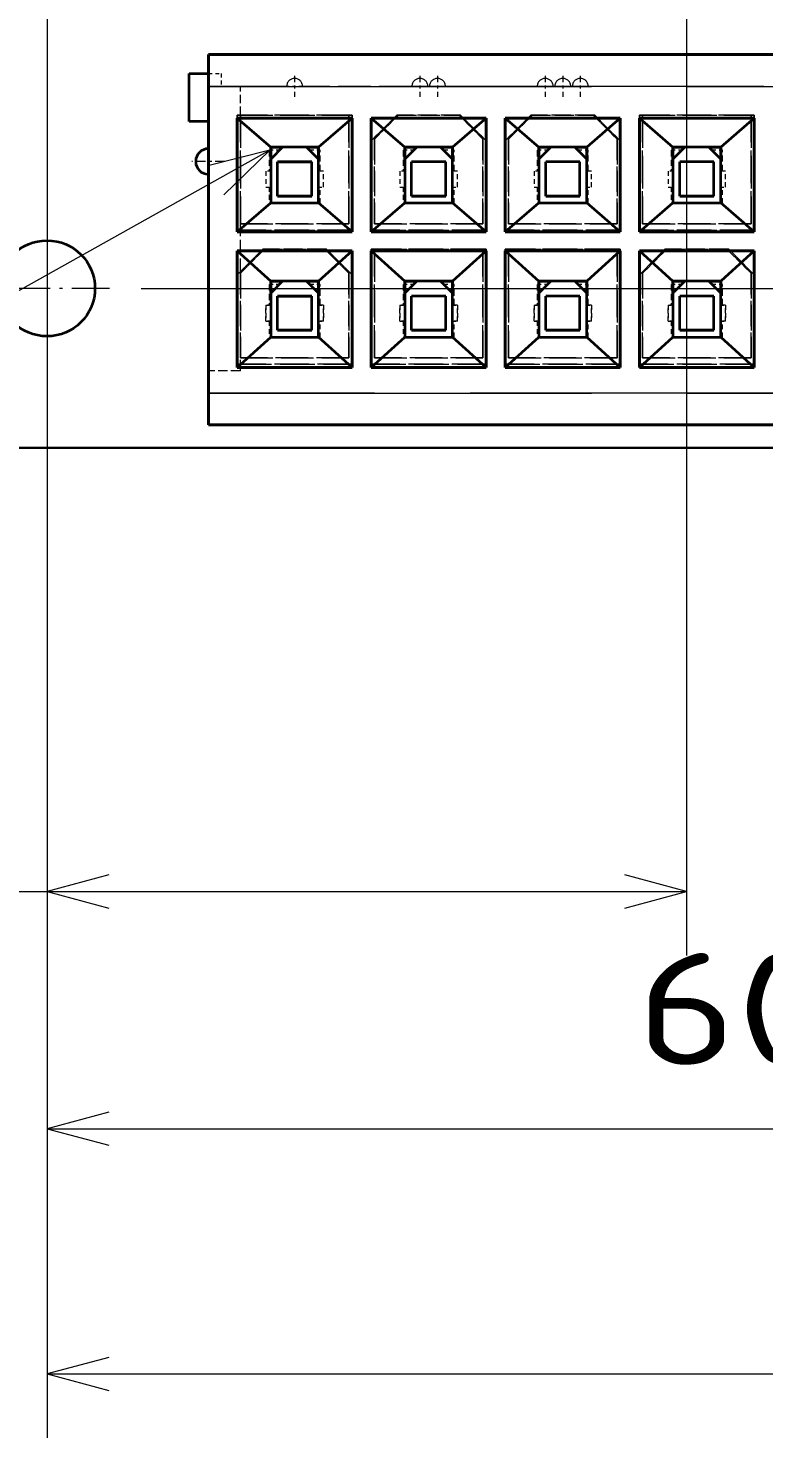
# Model space of a CAD drawing. Extents: x 23 to 417, y 3 to 294.
# Drawn here: x 117.06 to 140.11, y 57.02 to 101.15 of the extents above; entities that cross this region are included whole.
import ezdxf
from ezdxf.enums import TextEntityAlignment as Align

# ---------------------------------------------------------------- set-up
doc = ezdxf.new("R2010")
doc.units = 0
doc.linetypes.add('DASHDOT', pattern=[18.5, 12, -3, 0.5, -3])
doc.linetypes.add('DASHED', pattern=[15, 12, -3])
doc.layers.get('0').update_dxf_attribs({"lineweight": 13})
doc.styles.get("Standard").update_dxf_attribs({"font": 'isocp.shx'})
doc.dimstyles.get("Standard").update_dxf_attribs({"dimtxt": 2.5, "dimasz": 2.5, "dimexe": 1.25, "dimexo": 0.625, "dimtad": 1, "dimtxsty": 'Standard', "dimcen": 2.5, "dimadec": 0, "dimazin": 0, "dimtfac": 1, "dimtmove": 0, "dimatfit": 0, "dimfxl": 0, "dimarcsym": 0})

# ---------------------------------------------------------------- blocks, each defined once
blk = doc.blocks.new('*D74')
at = {"color": 7, "lineweight": 13, "transparency": 16777216}
for p, q in [((137.685, 169.554), (137.685, 72.123)), ((117.653, 140.056), (117.653, 72.123)), ((89.539, 74.123), (137.685, 74.123))]:
    blk.add_line(p, q, dxfattribs=at)
for points in [[(119.585, 74.641), (117.653, 74.123), (119.585, 73.606)], [(135.754, 73.606), (137.685, 74.123), (135.754, 74.641)]]:
    blk.add_lwpolyline(points, dxfattribs=at)
for s, height, width, p, p2 in [('[', 3.5, 1.552525, (98.678, 76.123), (100.036, 76.123)), (']', 3.5, 1.552525, (113.653, 76.123), (115.011, 76.123)), ('20', 3.5, 1.402228, (89.539, 76.123), (95.678, 76.123)), ('0.79', 3.5, 1.429606, (101.036, 76.123), (112.653, 76.123)), ('/', 1, 1.818182, (96.678, 77.373), (97.678, 77.373))]:
    blk.add_text(s, height=height, dxfattribs=dict(at, width=width)).set_placement(p, p2, align=Align.FIT)
blk = doc.blocks.new('*D75')
at = {"color": 7, "lineweight": 13, "transparency": 16777216}
for p, q in [((177.685, 169.554), (177.685, 64.699)), ((117.653, 140.056), (117.653, 64.699)), ((117.653, 66.699), (177.685, 66.699))]:
    blk.add_line(p, q, dxfattribs=at)
for points in [[(119.585, 67.217), (117.653, 66.699), (119.585, 66.182)], [(175.754, 66.182), (177.685, 66.699), (175.754, 67.217)]]:
    blk.add_lwpolyline(points, dxfattribs=at)
for s, height, width, p, p2 in [('[', 3.5, 1.552525, (145.251, 68.699), (146.609, 68.699)), (']', 3.5, 1.552524, (160.226, 68.699), (161.584, 68.699)), ('60', 3.5, 1.402228, (136.112, 68.699), (142.251, 68.699)), ('2.36', 3.5, 1.443275, (147.609, 68.699), (159.226, 68.699)), ('/', 1, 1.818182, (143.251, 69.949), (144.251, 69.949))]:
    blk.add_text(s, height=height, dxfattribs=dict(at, width=width)).set_placement(p, p2, align=Align.FIT)
blk = doc.blocks.new('*D76')
at = {"color": 7, "lineweight": 13, "transparency": 16777216}
for p, q in [((117.653, 140.056), (117.653, 57.022)), ((185.653, 140.079), (185.653, 57.022)), ((117.653, 59.022), (185.653, 59.022))]:
    blk.add_line(p, q, dxfattribs=at)
for points in [[(119.585, 59.539), (117.653, 59.022), (119.585, 58.504)], [(183.721, 58.504), (185.653, 59.022), (183.721, 59.539)]]:
    blk.add_lwpolyline(points, dxfattribs=at)
for s, height, width, p, p2 in [('[', 3.5, 1.552525, (149.235, 61.022), (150.593, 61.022)), (']', 3.5, 1.552524, (164.209, 61.022), (165.568, 61.022)), ('68', 3.5, 1.403111, (140.096, 61.022), (146.235, 61.022)), ('2.68', 3.5, 1.475095, (151.593, 61.022), (163.209, 61.022)), ('/', 1, 1.818182, (147.235, 62.272), (148.235, 62.272))]:
    blk.add_text(s, height=height, dxfattribs=dict(at, width=width)).set_placement(p, p2, align=Align.FIT)
blk = doc.blocks.new('*D80')
at = {"color": 7, "lineweight": 13, "transparency": 16777216}
for p, q in [((140.635, 172.504), (271.076, 172.504)), ((269.076, 93.004), (269.076, 172.504)), ((120.603, 93.004), (271.076, 93.004))]:
    blk.add_line(p, q, dxfattribs=at)
for points in [[(269.593, 170.572), (269.076, 172.504), (268.558, 170.572)], [(268.558, 94.936), (269.076, 93.004), (269.593, 94.936)]]:
    blk.add_lwpolyline(points, dxfattribs=at)
for s, height, width, p, p2 in [(']', 3.5, 1.552525, (267.076, 148.049), (267.076, 149.408)), ('3.13', 3.5, 1.586941, (267.076, 135.433), (267.076, 147.049)), ('[', 3.5, 1.552525, (267.076, 133.075), (267.076, 134.433)), ('/', 1, 1.818182, (265.826, 131.075), (265.826, 132.075)), ('79.5', 3.5, 1.446225, (267.076, 118.458), (267.076, 130.075))]:
    blk.add_text(s, height=height, rotation=90, dxfattribs=dict(at, width=width)).set_placement(p, p2, align=Align.FIT)
blk = doc.blocks.new('BLOCK77')
at = {"color": 7, "linetype": 'DASHDOT', "lineweight": 13, "ltscale": 0.0975}
for p, q in [((-49, -101.75), (-49, -105.65)), ((-47.05, -103.7), (-50.95, -103.7))]:
    blk.add_line(p, q, dxfattribs=at)
blk = doc.blocks.new('BLOCK81')
at = {"color": 7, "linetype": 'DASHDOT', "lineweight": 13, "ltscale": 0.026}
for p, q in [((-43.945, -99.207), (-43.945, -100.247)), ((-43.425, -99.727), (-44.465, -99.727))]:
    blk.add_line(p, q, dxfattribs=at)
blk = doc.blocks.new('BLOCK95')
at = {"color": 7, "linetype": 'DASHDOT', "lineweight": 13, "ltscale": 0.01625}
for p, q in [((-32.845, -97.052), (-32.845, -97.702)), ((-32.52, -97.377), (-33.17, -97.377))]:
    blk.add_line(p, q, dxfattribs=at)
blk = doc.blocks.new('BLOCK96')
at = {"color": 7, "linetype": 'DASHDOT', "lineweight": 13, "ltscale": 0.01625}
for p, q in [((-32.295, -97.052), (-32.295, -97.702)), ((-31.97, -97.377), (-32.62, -97.377))]:
    blk.add_line(p, q, dxfattribs=at)
blk = doc.blocks.new('BLOCK97')
at = {"color": 7, "linetype": 'DASHDOT', "lineweight": 13, "ltscale": 0.01625}
for p, q in [((-41.245, -97.052), (-41.245, -97.702)), ((-40.92, -97.377), (-41.57, -97.377))]:
    blk.add_line(p, q, dxfattribs=at)
blk = doc.blocks.new('BLOCK98')
at = {"color": 7, "linetype": 'DASHDOT', "lineweight": 13, "ltscale": 0.01625}
for p, q in [((-37.32, -97.052), (-37.32, -97.702)), ((-36.995, -97.377), (-37.645, -97.377))]:
    blk.add_line(p, q, dxfattribs=at)
blk = doc.blocks.new('BLOCK99')
at = {"color": 7, "linetype": 'DASHDOT', "lineweight": 13, "ltscale": 0.01625}
for p, q in [((-36.77, -97.052), (-36.77, -97.702)), ((-36.445, -97.377), (-37.095, -97.377))]:
    blk.add_line(p, q, dxfattribs=at)
blk = doc.blocks.new('BLOCK100')
at = {"color": 7, "linetype": 'DASHDOT', "lineweight": 13, "ltscale": 0.01625}
for p, q in [((-33.395, -97.052), (-33.395, -97.702)), ((-33.07, -97.377), (-33.72, -97.377))]:
    blk.add_line(p, q, dxfattribs=at)
blk = doc.blocks.new('BLOCK104')
at = {"color": 7, "lineweight": 13}
blk.add_line((-42.026, -99.377), (-63.977, -111.647), dxfattribs=at)
blk.add_lwpolyline([(-43.46, -100.771), (-42.026, -99.377), (-43.965, -99.868)], dxfattribs=at)
blk.add_circle((-66.784, -113.216), 3.216, dxfattribs=at)
blk.add_text('4', height=3.5, dxfattribs=at).set_placement((-68.144, -114.966), (-65.424, -114.966), align=Align.FIT)
blk = doc.blocks.new('BLOCK109')
at = {"color": 7, "lineweight": 35, "ltscale": 0.29}
for p, q in [((-43.945, -96.377), (-43.945, -107.977)), ((-43.945, -107.977), (-43.945, -96.377))]:
    blk.add_line(p, q, dxfattribs=at)
at = {"color": 7, "lineweight": 35}
for p, q in [((-43.945, -96.377), (3.455, -96.377)), ((3.455, -96.377), (-43.945, -96.377)), ((-23.745, -107.977), (-43.945, -107.977)), ((-43.945, -107.977), (-23.745, -107.977)), ((-22.945, -108.689), (-53.967, -108.7))]:
    blk.add_line(p, q, dxfattribs=at)
at = {"color": 7, "lineweight": 35, "ltscale": 0.015}
for p, q in [((-44.545, -96.977), (-43.945, -96.977)), ((-44.545, -96.977), (-43.945, -96.977)), ((-43.945, -98.477), (-44.545, -98.477)), ((-43.945, -98.477), (-44.545, -98.477))]:
    blk.add_line(p, q, dxfattribs=at)
at = {"color": 7, "lineweight": 35, "ltscale": 0.0375}
for p, q in [((-44.545, -98.477), (-44.545, -96.977)), ((-44.545, -98.477), (-44.545, -96.977)), ((-41.995, -101.027), (-40.495, -101.027)), ((-41.995, -101.027), (-40.495, -101.027)), ((-37.795, -101.027), (-36.295, -101.027)), ((-37.795, -101.027), (-36.295, -101.027)), ((-33.595, -101.027), (-32.095, -101.027)), ((-33.595, -101.027), (-32.095, -101.027)), ((-29.395, -101.027), (-27.895, -101.027)), ((-29.395, -101.027), (-27.895, -101.027)), ((-41.995, -105.227), (-40.495, -105.227)), ((-41.995, -105.227), (-40.495, -105.227)), ((-37.795, -105.227), (-36.295, -105.227)), ((-37.795, -105.227), (-36.295, -105.227)), ((-33.595, -105.227), (-32.095, -105.227)), ((-33.595, -105.227), (-32.095, -105.227)), ((-29.395, -105.227), (-27.895, -105.227)), ((-29.395, -105.227), (-27.895, -105.227))]:
    blk.add_line(p, q, dxfattribs=at)
at = {"color": 7, "linetype": 'DASHED', "lineweight": 13, "ltscale": 0.01}
for p, q in [((-43.945, -96.977), (-43.545, -96.977)), ((-43.945, -96.977), (-43.545, -96.977)), ((-43.545, -96.977), (-43.545, -97.377)), ((-43.545, -96.977), (-43.545, -97.377)), ((-42.945, -106.277), (-42.945, -105.877)), ((-42.945, -106.277), (-42.945, -105.877))]:
    blk.add_line(p, q, dxfattribs=at)
at = {"color": 7, "linetype": 'DASHED', "lineweight": 13}
for p, q in [((3.455, -97.377), (-43.945, -97.377)), ((-43.945, -97.377), (3.455, -97.377)), ((3.455, -97.377), (-32.045, -97.377)), ((3.455, -97.377), (-32.045, -97.377)), ((-43.945, -106.977), (-21.945, -106.977)), ((-43.945, -106.977), (-21.945, -106.977)), ((-23.745, -106.977), (-43.945, -106.977)), ((-23.745, -106.977), (-43.945, -106.977))]:
    blk.add_line(p, q, dxfattribs=at)
at = {"color": 7, "linetype": 'DASHED', "lineweight": 13, "ltscale": 0.04875}
for p, q in [((-43.945, -99.327), (-43.945, -97.377)), ((-43.945, -97.377), (-43.945, -99.327))]:
    blk.add_line(p, q, dxfattribs=at)
at = {"color": 7, "linetype": 'DASHED', "lineweight": 13, "ltscale": 0.06125}
blk.add_line((-41.495, -97.377), (-43.945, -97.377), dxfattribs=at)
blk.add_line((-41.495, -97.377), (-43.945, -97.377), dxfattribs=at)
at = {"color": 7, "linetype": 'DASHED', "lineweight": 13, "ltscale": 0.0225}
blk.add_line((-42.945, -98.277), (-42.945, -97.377), dxfattribs=at)
blk.add_line((-42.945, -98.277), (-42.945, -97.377), dxfattribs=at)
at = {"color": 7, "linetype": 'DASHED', "lineweight": 13, "ltscale": 0.085625}
blk.add_line((-37.57, -97.377), (-40.995, -97.377), dxfattribs=at)
blk.add_line((-37.57, -97.377), (-40.995, -97.377), dxfattribs=at)
at = {"color": 7, "linetype": 'DASHED', "lineweight": 13, "ltscale": 0.00125}
for p, q in [((-37.02, -97.377), (-37.07, -97.377)), ((-37.02, -97.377), (-37.07, -97.377)), ((-33.095, -97.377), (-33.145, -97.377)), ((-33.095, -97.377), (-33.145, -97.377)), ((-32.545, -97.377), (-32.595, -97.377)), ((-32.545, -97.377), (-32.595, -97.377)), ((-42.045, -101.027), (-41.995, -101.027)), ((-42.045, -101.027), (-41.995, -101.027)), ((-40.495, -101.027), (-40.445, -101.027)), ((-40.495, -101.027), (-40.445, -101.027)), ((-37.845, -101.027), (-37.795, -101.027)), ((-37.845, -101.027), (-37.795, -101.027)), ((-36.295, -101.027), (-36.245, -101.027)), ((-36.295, -101.027), (-36.245, -101.027)), ((-33.645, -101.027), (-33.595, -101.027)), ((-33.645, -101.027), (-33.595, -101.027)), ((-32.095, -101.027), (-32.045, -101.027)), ((-32.095, -101.027), (-32.045, -101.027)), ((-29.445, -101.027), (-29.395, -101.027)), ((-29.445, -101.027), (-29.395, -101.027)), ((-27.895, -101.027), (-27.845, -101.027)), ((-27.895, -101.027), (-27.845, -101.027)), ((-42.045, -105.227), (-41.995, -105.227)), ((-42.045, -105.227), (-41.995, -105.227)), ((-40.495, -105.227), (-40.445, -105.227)), ((-40.495, -105.227), (-40.445, -105.227)), ((-37.845, -105.227), (-37.795, -105.227)), ((-37.845, -105.227), (-37.795, -105.227)), ((-36.295, -105.227), (-36.245, -105.227)), ((-36.295, -105.227), (-36.245, -105.227)), ((-33.645, -105.227), (-33.595, -105.227)), ((-33.645, -105.227), (-33.595, -105.227)), ((-32.095, -105.227), (-32.045, -105.227)), ((-32.095, -105.227), (-32.045, -105.227)), ((-29.445, -105.227), (-29.395, -105.227)), ((-29.445, -105.227), (-29.395, -105.227)), ((-27.895, -105.227), (-27.845, -105.227)), ((-27.895, -105.227), (-27.845, -105.227))]:
    blk.add_line(p, q, dxfattribs=at)
at = {"color": 7, "linetype": 'DASHED', "lineweight": 13, "ltscale": 0.071875}
blk.add_line((-33.645, -97.377), (-36.52, -97.377), dxfattribs=at)
blk.add_line((-33.645, -97.377), (-36.52, -97.377), dxfattribs=at)
at = {"color": 7, "linetype": 'DASHED', "lineweight": 13, "ltscale": 0.09}
for p, q in [((-39.445, -98.277), (-43.045, -98.277)), ((-43.045, -98.277), (-43.045, -101.877)), ((-43.045, -98.277), (-39.445, -98.277)), ((-43.045, -101.877), (-43.045, -98.277)), ((-39.445, -101.877), (-39.445, -98.277)), ((-39.445, -98.277), (-39.445, -101.877)), ((-26.845, -98.277), (-30.445, -98.277)), ((-30.445, -98.277), (-30.445, -101.877)), ((-30.445, -98.277), (-26.845, -98.277)), ((-30.445, -101.877), (-30.445, -98.277)), ((-26.845, -101.877), (-26.845, -98.277)), ((-26.845, -98.277), (-26.845, -101.877)), ((-43.045, -101.877), (-39.445, -101.877)), ((-39.445, -101.877), (-43.045, -101.877)), ((-38.845, -101.877), (-35.245, -101.877)), ((-35.245, -101.877), (-38.845, -101.877)), ((-34.645, -101.877), (-31.045, -101.877)), ((-31.045, -101.877), (-34.645, -101.877)), ((-30.445, -101.877), (-26.845, -101.877)), ((-26.845, -101.877), (-30.445, -101.877)), ((-35.245, -102.477), (-38.845, -102.477)), ((-38.845, -102.477), (-38.845, -106.077)), ((-38.845, -102.477), (-35.245, -102.477)), ((-38.845, -106.077), (-38.845, -102.477)), ((-35.245, -106.077), (-35.245, -102.477)), ((-35.245, -102.477), (-35.245, -106.077)), ((-34.645, -102.477), (-34.645, -106.077)), ((-31.045, -102.477), (-34.645, -102.477)), ((-34.645, -106.077), (-34.645, -102.477)), ((-34.645, -102.477), (-31.045, -102.477)), ((-31.045, -106.077), (-31.045, -102.477)), ((-31.045, -102.477), (-31.045, -106.077)), ((-43.045, -106.077), (-39.445, -106.077)), ((-39.445, -106.077), (-43.045, -106.077)), ((-38.845, -106.077), (-35.245, -106.077)), ((-35.245, -106.077), (-38.845, -106.077)), ((-34.645, -106.077), (-31.045, -106.077)), ((-31.045, -106.077), (-34.645, -106.077)), ((-30.445, -106.077), (-26.845, -106.077)), ((-26.845, -106.077), (-30.445, -106.077))]:
    blk.add_line(p, q, dxfattribs=at)
at = {"color": 7, "lineweight": 35, "ltscale": 0.08875}
for p, q in [((-43.045, -98.377), (-43.045, -101.927)), ((-43.045, -101.927), (-43.045, -98.377)), ((-39.445, -101.927), (-39.445, -98.377)), ((-39.445, -98.377), (-39.445, -101.927)), ((-38.845, -98.377), (-38.845, -101.927)), ((-38.845, -101.927), (-38.845, -98.377)), ((-35.245, -101.927), (-35.245, -98.377)), ((-35.245, -98.377), (-35.245, -101.927)), ((-34.645, -98.377), (-34.645, -101.927)), ((-34.645, -101.927), (-34.645, -98.377)), ((-31.045, -101.927), (-31.045, -98.377)), ((-31.045, -98.377), (-31.045, -101.927)), ((-30.445, -98.377), (-30.445, -101.927)), ((-30.445, -101.927), (-30.445, -98.377)), ((-26.845, -101.927), (-26.845, -98.377)), ((-26.845, -98.377), (-26.845, -101.927))]:
    blk.add_line(p, q, dxfattribs=at)
at = {"color": 7, "lineweight": 35, "ltscale": 0.09}
for p, q in [((-39.445, -98.377), (-43.045, -98.377)), ((-43.045, -98.377), (-39.445, -98.377)), ((-35.245, -98.377), (-38.845, -98.377)), ((-38.845, -98.377), (-35.245, -98.377)), ((-31.045, -98.377), (-34.645, -98.377)), ((-34.645, -98.377), (-31.045, -98.377)), ((-26.845, -98.377), (-30.445, -98.377)), ((-30.445, -98.377), (-26.845, -98.377)), ((-43.045, -101.927), (-39.445, -101.927)), ((-39.445, -101.927), (-43.045, -101.927)), ((-38.845, -101.927), (-35.245, -101.927)), ((-35.245, -101.927), (-38.845, -101.927)), ((-34.645, -101.927), (-31.045, -101.927)), ((-31.045, -101.927), (-34.645, -101.927)), ((-30.445, -101.927), (-26.845, -101.927)), ((-26.845, -101.927), (-30.445, -101.927)), ((-39.445, -102.527), (-43.045, -102.527)), ((-43.045, -102.527), (-39.445, -102.527)), ((-35.245, -102.527), (-38.845, -102.527)), ((-38.845, -102.527), (-35.245, -102.527)), ((-31.045, -102.527), (-34.645, -102.527)), ((-34.645, -102.527), (-31.045, -102.527)), ((-26.845, -102.527), (-30.445, -102.527)), ((-30.445, -102.527), (-26.845, -102.527)), ((-43.045, -106.177), (-39.445, -106.177)), ((-39.445, -106.177), (-43.045, -106.177)), ((-38.845, -106.177), (-35.245, -106.177)), ((-35.245, -106.177), (-38.845, -106.177)), ((-34.645, -106.177), (-31.045, -106.177)), ((-31.045, -106.177), (-34.645, -106.177)), ((-30.445, -106.177), (-26.845, -106.177)), ((-26.845, -106.177), (-30.445, -106.177))]:
    blk.add_line(p, q, dxfattribs=at)
at = {"color": 7, "lineweight": 35, "ltscale": 0.034573}
for p, q in [((-43.045, -98.377), (-41.995, -99.277)), ((-43.045, -98.377), (-41.995, -99.277)), ((-39.445, -98.377), (-40.495, -99.277)), ((-39.445, -98.377), (-40.495, -99.277)), ((-38.845, -98.377), (-37.795, -99.277)), ((-38.845, -98.377), (-37.795, -99.277)), ((-35.245, -98.377), (-36.295, -99.277)), ((-35.245, -98.377), (-36.295, -99.277)), ((-34.645, -98.377), (-33.595, -99.277)), ((-34.645, -98.377), (-33.595, -99.277)), ((-31.045, -98.377), (-32.095, -99.277)), ((-31.045, -98.377), (-32.095, -99.277)), ((-30.445, -98.377), (-29.395, -99.277)), ((-30.445, -98.377), (-29.395, -99.277)), ((-26.845, -98.377), (-27.895, -99.277)), ((-26.845, -98.377), (-27.895, -99.277)), ((-43.045, -101.927), (-41.995, -101.027)), ((-43.045, -101.927), (-41.995, -101.027)), ((-39.445, -101.927), (-40.495, -101.027)), ((-39.445, -101.927), (-40.495, -101.027)), ((-38.845, -101.927), (-37.795, -101.027)), ((-38.845, -101.927), (-37.795, -101.027)), ((-35.245, -101.927), (-36.295, -101.027)), ((-35.245, -101.927), (-36.295, -101.027)), ((-34.645, -101.927), (-33.595, -101.027)), ((-34.645, -101.927), (-33.595, -101.027)), ((-31.045, -101.927), (-32.095, -101.027)), ((-31.045, -101.927), (-32.095, -101.027)), ((-30.445, -101.927), (-29.395, -101.027)), ((-30.445, -101.927), (-29.395, -101.027)), ((-26.845, -101.927), (-27.895, -101.027)), ((-26.845, -101.927), (-27.895, -101.027))]:
    blk.add_line(p, q, dxfattribs=at)
at = {"color": 7, "linetype": 'DASHED', "lineweight": 13, "ltscale": 0.085}
for p, q in [((-42.945, -101.677), (-42.945, -98.277)), ((-42.945, -98.277), (-39.545, -98.277)), ((-42.945, -98.277), (-42.945, -101.677)), ((-39.545, -98.277), (-42.945, -98.277)), ((-39.545, -98.277), (-39.545, -101.677)), ((-39.545, -101.677), (-39.545, -98.277)), ((-30.345, -101.677), (-30.345, -98.277)), ((-30.345, -98.277), (-26.945, -98.277)), ((-30.345, -98.277), (-30.345, -101.677)), ((-26.945, -98.277), (-30.345, -98.277)), ((-26.945, -98.277), (-26.945, -101.677)), ((-26.945, -101.677), (-26.945, -98.277)), ((-39.545, -101.677), (-42.945, -101.677)), ((-42.945, -101.677), (-39.545, -101.677)), ((-35.345, -101.677), (-38.745, -101.677)), ((-38.745, -101.677), (-35.345, -101.677)), ((-31.145, -101.677), (-34.545, -101.677)), ((-34.545, -101.677), (-31.145, -101.677)), ((-26.945, -101.677), (-30.345, -101.677)), ((-30.345, -101.677), (-26.945, -101.677)), ((-38.745, -105.877), (-38.745, -102.477)), ((-38.745, -102.477), (-35.345, -102.477)), ((-38.745, -102.477), (-38.745, -105.877)), ((-35.345, -102.477), (-38.745, -102.477)), ((-35.345, -102.477), (-35.345, -105.877)), ((-35.345, -105.877), (-35.345, -102.477)), ((-34.545, -105.877), (-34.545, -102.477)), ((-34.545, -102.477), (-31.145, -102.477)), ((-34.545, -102.477), (-34.545, -105.877)), ((-31.145, -102.477), (-34.545, -102.477)), ((-31.145, -102.477), (-31.145, -105.877)), ((-31.145, -105.877), (-31.145, -102.477)), ((-39.545, -105.877), (-42.945, -105.877)), ((-42.945, -105.877), (-39.545, -105.877)), ((-35.345, -105.877), (-38.745, -105.877)), ((-38.745, -105.877), (-35.345, -105.877)), ((-31.145, -105.877), (-34.545, -105.877)), ((-34.545, -105.877), (-31.145, -105.877)), ((-26.945, -105.877), (-30.345, -105.877)), ((-30.345, -105.877), (-26.945, -105.877))]:
    blk.add_line(p, q, dxfattribs=at)
at = {"color": 7, "linetype": 'DASHED', "lineweight": 13, "ltscale": 0.028284}
for p, q in [((-38.045, -98.277), (-38.845, -99.077)), ((-38.845, -99.077), (-38.045, -98.277)), ((-35.245, -99.077), (-36.045, -98.277)), ((-36.045, -98.277), (-35.245, -99.077)), ((-33.845, -98.277), (-34.645, -99.077)), ((-34.645, -99.077), (-33.845, -98.277)), ((-31.045, -99.077), (-31.845, -98.277)), ((-31.845, -98.277), (-31.045, -99.077)), ((-42.245, -102.477), (-43.045, -103.277)), ((-43.045, -103.277), (-42.245, -102.477)), ((-39.445, -103.277), (-40.245, -102.477)), ((-40.245, -102.477), (-39.445, -103.277)), ((-29.645, -102.477), (-30.445, -103.277)), ((-30.445, -103.277), (-29.645, -102.477)), ((-26.845, -103.277), (-27.645, -102.477)), ((-27.645, -102.477), (-26.845, -103.277))]:
    blk.add_line(p, q, dxfattribs=at)
at = {"color": 7, "linetype": 'DASHED', "lineweight": 13, "ltscale": 0.026517}
for p, q in [((-38.745, -99.027), (-37.995, -98.277)), ((-37.995, -98.277), (-38.745, -99.027)), ((-36.095, -98.277), (-35.345, -99.027)), ((-35.345, -99.027), (-36.095, -98.277)), ((-34.545, -99.027), (-33.795, -98.277)), ((-33.795, -98.277), (-34.545, -99.027)), ((-31.895, -98.277), (-31.145, -99.027)), ((-31.145, -99.027), (-31.895, -98.277)), ((-42.945, -103.227), (-42.195, -102.477)), ((-42.195, -102.477), (-42.945, -103.227)), ((-40.295, -102.477), (-39.545, -103.227)), ((-39.545, -103.227), (-40.295, -102.477)), ((-30.345, -103.227), (-29.595, -102.477)), ((-29.595, -102.477), (-30.345, -103.227)), ((-27.695, -102.477), (-26.945, -103.227)), ((-26.945, -103.227), (-27.695, -102.477))]:
    blk.add_line(p, q, dxfattribs=at)
at = {"color": 7, "linetype": 'DASHED', "lineweight": 13, "ltscale": 0.05}
for p, q in [((-36.045, -98.277), (-38.045, -98.277)), ((-38.045, -98.277), (-36.045, -98.277)), ((-31.845, -98.277), (-33.845, -98.277)), ((-33.845, -98.277), (-31.845, -98.277)), ((-40.245, -102.477), (-42.245, -102.477)), ((-42.245, -102.477), (-40.245, -102.477)), ((-27.645, -102.477), (-29.645, -102.477)), ((-29.645, -102.477), (-27.645, -102.477))]:
    blk.add_line(p, q, dxfattribs=at)
at = {"color": 7, "linetype": 'DASHED', "lineweight": 13, "ltscale": 0.0475}
for p, q in [((-37.995, -98.277), (-36.095, -98.277)), ((-36.095, -98.277), (-37.995, -98.277)), ((-33.795, -98.277), (-31.895, -98.277)), ((-31.895, -98.277), (-33.795, -98.277)), ((-42.195, -102.477), (-40.295, -102.477)), ((-40.295, -102.477), (-42.195, -102.477)), ((-29.595, -102.477), (-27.695, -102.477)), ((-27.695, -102.477), (-29.595, -102.477))]:
    blk.add_line(p, q, dxfattribs=at)
at = {"color": 7, "lineweight": 35, "ltscale": 0.009375}
for p, q in [((-41.995, -99.277), (-41.995, -99.652)), ((-41.62, -99.277), (-41.995, -99.277)), ((-41.995, -99.652), (-41.995, -99.277)), ((-41.995, -99.277), (-41.62, -99.277)), ((-40.495, -99.277), (-40.87, -99.277)), ((-40.87, -99.277), (-40.495, -99.277)), ((-40.495, -99.652), (-40.495, -99.277)), ((-40.495, -99.277), (-40.495, -99.652)), ((-37.795, -99.277), (-37.795, -99.652)), ((-37.42, -99.277), (-37.795, -99.277)), ((-37.795, -99.652), (-37.795, -99.277)), ((-37.795, -99.277), (-37.42, -99.277)), ((-36.295, -99.277), (-36.67, -99.277)), ((-36.67, -99.277), (-36.295, -99.277)), ((-36.295, -99.652), (-36.295, -99.277)), ((-36.295, -99.277), (-36.295, -99.652)), ((-33.595, -99.277), (-33.595, -99.652)), ((-33.22, -99.277), (-33.595, -99.277)), ((-33.595, -99.652), (-33.595, -99.277)), ((-33.595, -99.277), (-33.22, -99.277)), ((-32.095, -99.277), (-32.47, -99.277)), ((-32.47, -99.277), (-32.095, -99.277)), ((-32.095, -99.652), (-32.095, -99.277)), ((-32.095, -99.277), (-32.095, -99.652)), ((-29.395, -99.277), (-29.395, -99.652)), ((-29.02, -99.277), (-29.395, -99.277)), ((-29.395, -99.652), (-29.395, -99.277)), ((-29.395, -99.277), (-29.02, -99.277)), ((-27.895, -99.277), (-28.27, -99.277)), ((-28.27, -99.277), (-27.895, -99.277)), ((-27.895, -99.652), (-27.895, -99.277)), ((-27.895, -99.277), (-27.895, -99.652)), ((-41.995, -103.477), (-41.995, -103.852)), ((-41.62, -103.477), (-41.995, -103.477)), ((-41.995, -103.852), (-41.995, -103.477)), ((-41.995, -103.477), (-41.62, -103.477)), ((-40.495, -103.477), (-40.87, -103.477)), ((-40.87, -103.477), (-40.495, -103.477)), ((-40.495, -103.852), (-40.495, -103.477)), ((-40.495, -103.477), (-40.495, -103.852)), ((-37.795, -103.477), (-37.795, -103.852)), ((-37.42, -103.477), (-37.795, -103.477)), ((-37.795, -103.852), (-37.795, -103.477)), ((-37.795, -103.477), (-37.42, -103.477)), ((-36.295, -103.477), (-36.67, -103.477)), ((-36.67, -103.477), (-36.295, -103.477)), ((-36.295, -103.852), (-36.295, -103.477)), ((-36.295, -103.477), (-36.295, -103.852)), ((-33.595, -103.477), (-33.595, -103.852)), ((-33.22, -103.477), (-33.595, -103.477)), ((-33.595, -103.852), (-33.595, -103.477)), ((-33.595, -103.477), (-33.22, -103.477)), ((-32.095, -103.477), (-32.47, -103.477)), ((-32.47, -103.477), (-32.095, -103.477)), ((-32.095, -103.852), (-32.095, -103.477)), ((-32.095, -103.477), (-32.095, -103.852)), ((-29.395, -103.477), (-29.395, -103.852)), ((-29.02, -103.477), (-29.395, -103.477)), ((-29.395, -103.852), (-29.395, -103.477)), ((-29.395, -103.477), (-29.02, -103.477)), ((-27.895, -103.477), (-28.27, -103.477)), ((-28.27, -103.477), (-27.895, -103.477)), ((-27.895, -103.852), (-27.895, -103.477)), ((-27.895, -103.477), (-27.895, -103.852))]:
    blk.add_line(p, q, dxfattribs=at)
at = {"color": 7, "lineweight": 35, "ltscale": 0.013258}
for p, q in [((-41.62, -99.277), (-41.995, -99.652)), ((-41.62, -99.277), (-41.995, -99.652)), ((-40.495, -99.652), (-40.87, -99.277)), ((-40.495, -99.652), (-40.87, -99.277)), ((-37.42, -99.277), (-37.795, -99.652)), ((-37.42, -99.277), (-37.795, -99.652)), ((-36.295, -99.652), (-36.67, -99.277)), ((-36.295, -99.652), (-36.67, -99.277)), ((-33.22, -99.277), (-33.595, -99.652)), ((-33.22, -99.277), (-33.595, -99.652)), ((-32.095, -99.652), (-32.47, -99.277)), ((-32.095, -99.652), (-32.47, -99.277)), ((-29.02, -99.277), (-29.395, -99.652)), ((-29.02, -99.277), (-29.395, -99.652)), ((-27.895, -99.652), (-28.27, -99.277)), ((-27.895, -99.652), (-28.27, -99.277)), ((-41.62, -103.477), (-41.995, -103.852)), ((-41.62, -103.477), (-41.995, -103.852)), ((-40.495, -103.852), (-40.87, -103.477)), ((-40.495, -103.852), (-40.87, -103.477)), ((-37.42, -103.477), (-37.795, -103.852)), ((-37.42, -103.477), (-37.795, -103.852)), ((-36.295, -103.852), (-36.67, -103.477)), ((-36.295, -103.852), (-36.67, -103.477)), ((-33.22, -103.477), (-33.595, -103.852)), ((-33.22, -103.477), (-33.595, -103.852)), ((-32.095, -103.852), (-32.47, -103.477)), ((-32.095, -103.852), (-32.47, -103.477)), ((-29.02, -103.477), (-29.395, -103.852)), ((-29.02, -103.477), (-29.395, -103.852)), ((-27.895, -103.852), (-28.27, -103.477)), ((-27.895, -103.852), (-28.27, -103.477))]:
    blk.add_line(p, q, dxfattribs=at)
at = {"color": 7, "lineweight": 35, "ltscale": 0.01875}
for p, q in [((-40.87, -99.277), (-41.62, -99.277)), ((-40.87, -99.277), (-41.62, -99.277)), ((-36.67, -99.277), (-37.42, -99.277)), ((-36.67, -99.277), (-37.42, -99.277)), ((-32.47, -99.277), (-33.22, -99.277)), ((-32.47, -99.277), (-33.22, -99.277)), ((-28.27, -99.277), (-29.02, -99.277)), ((-28.27, -99.277), (-29.02, -99.277)), ((-40.87, -103.477), (-41.62, -103.477)), ((-40.87, -103.477), (-41.62, -103.477)), ((-36.67, -103.477), (-37.42, -103.477)), ((-36.67, -103.477), (-37.42, -103.477)), ((-32.47, -103.477), (-33.22, -103.477)), ((-32.47, -103.477), (-33.22, -103.477)), ((-28.27, -103.477), (-29.02, -103.477)), ((-28.27, -103.477), (-29.02, -103.477))]:
    blk.add_line(p, q, dxfattribs=at)
at = {"color": 7, "linetype": 'DASHED', "lineweight": 13, "ltscale": 0.07}
for p, q in [((-38.845, -99.077), (-38.845, -101.877)), ((-38.845, -101.877), (-38.845, -99.077)), ((-35.245, -101.877), (-35.245, -99.077)), ((-35.245, -99.077), (-35.245, -101.877)), ((-34.645, -99.077), (-34.645, -101.877)), ((-34.645, -101.877), (-34.645, -99.077)), ((-31.045, -101.877), (-31.045, -99.077)), ((-31.045, -99.077), (-31.045, -101.877)), ((-43.045, -103.277), (-43.045, -106.077)), ((-43.045, -106.077), (-43.045, -103.277)), ((-39.445, -106.077), (-39.445, -103.277)), ((-39.445, -103.277), (-39.445, -106.077)), ((-30.445, -103.277), (-30.445, -106.077)), ((-30.445, -106.077), (-30.445, -103.277)), ((-26.845, -106.077), (-26.845, -103.277)), ((-26.845, -103.277), (-26.845, -106.077))]:
    blk.add_line(p, q, dxfattribs=at)
at = {"color": 7, "linetype": 'DASHED', "lineweight": 13, "ltscale": 0.06625}
for p, q in [((-38.745, -101.677), (-38.745, -99.027)), ((-38.745, -99.027), (-38.745, -101.677)), ((-35.345, -99.027), (-35.345, -101.677)), ((-35.345, -101.677), (-35.345, -99.027)), ((-34.545, -101.677), (-34.545, -99.027)), ((-34.545, -99.027), (-34.545, -101.677)), ((-31.145, -99.027), (-31.145, -101.677)), ((-31.145, -101.677), (-31.145, -99.027)), ((-42.945, -105.877), (-42.945, -103.227)), ((-42.945, -103.227), (-42.945, -105.877)), ((-39.545, -103.227), (-39.545, -105.877)), ((-39.545, -105.877), (-39.545, -103.227)), ((-30.345, -105.877), (-30.345, -103.227)), ((-30.345, -103.227), (-30.345, -105.877)), ((-26.945, -103.227), (-26.945, -105.877)), ((-26.945, -105.877), (-26.945, -103.227))]:
    blk.add_line(p, q, dxfattribs=at)
at = {"color": 7, "linetype": 'DASHED', "lineweight": 13, "ltscale": 0.02}
blk.add_line((-43.945, -99.327), (-43.945, -100.127), dxfattribs=at)
blk.add_line((-43.945, -99.327), (-43.945, -100.127), dxfattribs=at)
at = {"color": 7, "linetype": 'DASHED', "lineweight": 13, "ltscale": 0.01625}
for p, q in [((-42.045, -99.377), (-42.045, -100.027)), ((-42.045, -99.377), (-42.045, -100.027)), ((-40.445, -100.027), (-40.445, -99.377)), ((-40.445, -100.027), (-40.445, -99.377)), ((-37.845, -99.377), (-37.845, -100.027)), ((-37.845, -99.377), (-37.845, -100.027)), ((-36.245, -100.027), (-36.245, -99.377)), ((-36.245, -100.027), (-36.245, -99.377)), ((-33.645, -99.377), (-33.645, -100.027)), ((-33.645, -99.377), (-33.645, -100.027)), ((-32.045, -100.027), (-32.045, -99.377)), ((-32.045, -100.027), (-32.045, -99.377)), ((-29.445, -99.377), (-29.445, -100.027)), ((-29.445, -99.377), (-29.445, -100.027)), ((-27.845, -100.027), (-27.845, -99.377)), ((-27.845, -100.027), (-27.845, -99.377)), ((-42.045, -103.577), (-42.045, -104.227)), ((-42.045, -103.577), (-42.045, -104.227)), ((-40.445, -104.227), (-40.445, -103.577)), ((-40.445, -104.227), (-40.445, -103.577)), ((-37.845, -103.577), (-37.845, -104.227)), ((-37.845, -103.577), (-37.845, -104.227)), ((-36.245, -104.227), (-36.245, -103.577)), ((-36.245, -104.227), (-36.245, -103.577)), ((-33.645, -103.577), (-33.645, -104.227)), ((-33.645, -103.577), (-33.645, -104.227)), ((-32.045, -104.227), (-32.045, -103.577)), ((-32.045, -104.227), (-32.045, -103.577)), ((-29.445, -103.577), (-29.445, -104.227)), ((-29.445, -103.577), (-29.445, -104.227)), ((-27.845, -104.227), (-27.845, -103.577)), ((-27.845, -104.227), (-27.845, -103.577))]:
    blk.add_line(p, q, dxfattribs=at)
at = {"color": 7, "linetype": 'DASHED', "lineweight": 13, "ltscale": 0.008125}
for p, q in [((-41.72, -99.377), (-42.045, -99.377)), ((-41.72, -99.377), (-42.045, -99.377)), ((-40.445, -99.377), (-40.77, -99.377)), ((-40.445, -99.377), (-40.77, -99.377)), ((-37.52, -99.377), (-37.845, -99.377)), ((-37.52, -99.377), (-37.845, -99.377)), ((-36.245, -99.377), (-36.57, -99.377)), ((-36.245, -99.377), (-36.57, -99.377)), ((-33.32, -99.377), (-33.645, -99.377)), ((-33.32, -99.377), (-33.645, -99.377)), ((-32.045, -99.377), (-32.37, -99.377)), ((-32.045, -99.377), (-32.37, -99.377)), ((-29.12, -99.377), (-29.445, -99.377)), ((-29.12, -99.377), (-29.445, -99.377)), ((-27.845, -99.377), (-28.17, -99.377)), ((-27.845, -99.377), (-28.17, -99.377)), ((-41.72, -103.577), (-42.045, -103.577)), ((-41.72, -103.577), (-42.045, -103.577)), ((-40.445, -103.577), (-40.77, -103.577)), ((-40.445, -103.577), (-40.77, -103.577)), ((-37.52, -103.577), (-37.845, -103.577)), ((-37.52, -103.577), (-37.845, -103.577)), ((-36.245, -103.577), (-36.57, -103.577)), ((-36.245, -103.577), (-36.57, -103.577)), ((-33.32, -103.577), (-33.645, -103.577)), ((-33.32, -103.577), (-33.645, -103.577)), ((-32.045, -103.577), (-32.37, -103.577)), ((-32.045, -103.577), (-32.37, -103.577)), ((-29.12, -103.577), (-29.445, -103.577)), ((-29.12, -103.577), (-29.445, -103.577)), ((-27.845, -103.577), (-28.17, -103.577)), ((-27.845, -103.577), (-28.17, -103.577))]:
    blk.add_line(p, q, dxfattribs=at)
at = {"color": 7, "lineweight": 35, "ltscale": 0.034375}
for p, q in [((-41.995, -99.652), (-41.995, -101.027)), ((-41.995, -99.652), (-41.995, -101.027)), ((-40.495, -101.027), (-40.495, -99.652)), ((-40.495, -101.027), (-40.495, -99.652)), ((-37.795, -99.652), (-37.795, -101.027)), ((-37.795, -99.652), (-37.795, -101.027)), ((-36.295, -101.027), (-36.295, -99.652)), ((-36.295, -101.027), (-36.295, -99.652)), ((-33.595, -99.652), (-33.595, -101.027)), ((-33.595, -99.652), (-33.595, -101.027)), ((-32.095, -101.027), (-32.095, -99.652)), ((-32.095, -101.027), (-32.095, -99.652)), ((-29.395, -99.652), (-29.395, -101.027)), ((-29.395, -99.652), (-29.395, -101.027)), ((-27.895, -101.027), (-27.895, -99.652)), ((-27.895, -101.027), (-27.895, -99.652)), ((-41.995, -103.852), (-41.995, -105.227)), ((-41.995, -103.852), (-41.995, -105.227)), ((-40.495, -105.227), (-40.495, -103.852)), ((-40.495, -105.227), (-40.495, -103.852)), ((-37.795, -103.852), (-37.795, -105.227)), ((-37.795, -103.852), (-37.795, -105.227)), ((-36.295, -105.227), (-36.295, -103.852)), ((-36.295, -105.227), (-36.295, -103.852)), ((-33.595, -103.852), (-33.595, -105.227)), ((-33.595, -103.852), (-33.595, -105.227)), ((-32.095, -105.227), (-32.095, -103.852)), ((-32.095, -105.227), (-32.095, -103.852)), ((-29.395, -103.852), (-29.395, -105.227)), ((-29.395, -103.852), (-29.395, -105.227)), ((-27.895, -105.227), (-27.895, -103.852)), ((-27.895, -105.227), (-27.895, -103.852))]:
    blk.add_line(p, q, dxfattribs=at)
at = {"color": 7, "linetype": 'DASHED', "lineweight": 13, "ltscale": 0.17125}
for p, q in [((-43.945, -106.977), (-43.945, -100.127)), ((-43.945, -100.127), (-43.945, -106.977))]:
    blk.add_line(p, q, dxfattribs=at)
at = {"color": 7, "linetype": 'DASHED', "lineweight": 13, "ltscale": 0.00375}
for p, q in [((-41.995, -100.027), (-42.145, -100.027)), ((-41.995, -100.027), (-42.145, -100.027)), ((-40.345, -100.027), (-40.495, -100.027)), ((-40.345, -100.027), (-40.495, -100.027)), ((-37.795, -100.027), (-37.945, -100.027)), ((-37.795, -100.027), (-37.945, -100.027)), ((-36.145, -100.027), (-36.295, -100.027)), ((-36.145, -100.027), (-36.295, -100.027)), ((-33.595, -100.027), (-33.745, -100.027)), ((-33.595, -100.027), (-33.745, -100.027)), ((-31.945, -100.027), (-32.095, -100.027)), ((-31.945, -100.027), (-32.095, -100.027)), ((-29.395, -100.027), (-29.545, -100.027)), ((-29.395, -100.027), (-29.545, -100.027)), ((-27.745, -100.027), (-27.895, -100.027)), ((-27.745, -100.027), (-27.895, -100.027)), ((-42.145, -100.527), (-41.995, -100.527)), ((-42.145, -100.527), (-41.995, -100.527)), ((-40.495, -100.527), (-40.345, -100.527)), ((-40.495, -100.527), (-40.345, -100.527)), ((-37.945, -100.527), (-37.795, -100.527)), ((-37.945, -100.527), (-37.795, -100.527)), ((-36.295, -100.527), (-36.145, -100.527)), ((-36.295, -100.527), (-36.145, -100.527)), ((-33.745, -100.527), (-33.595, -100.527)), ((-33.745, -100.527), (-33.595, -100.527)), ((-32.095, -100.527), (-31.945, -100.527)), ((-32.095, -100.527), (-31.945, -100.527)), ((-29.545, -100.527), (-29.395, -100.527)), ((-29.545, -100.527), (-29.395, -100.527)), ((-27.895, -100.527), (-27.745, -100.527)), ((-27.895, -100.527), (-27.745, -100.527)), ((-42.145, -104.227), (-41.995, -104.227)), ((-41.995, -104.227), (-42.145, -104.227)), ((-40.495, -104.227), (-40.345, -104.227)), ((-40.345, -104.227), (-40.495, -104.227)), ((-37.945, -104.227), (-37.795, -104.227)), ((-37.795, -104.227), (-37.945, -104.227)), ((-36.295, -104.227), (-36.145, -104.227)), ((-36.145, -104.227), (-36.295, -104.227)), ((-33.745, -104.227), (-33.595, -104.227)), ((-33.595, -104.227), (-33.745, -104.227)), ((-32.095, -104.227), (-31.945, -104.227)), ((-31.945, -104.227), (-32.095, -104.227)), ((-29.545, -104.227), (-29.395, -104.227)), ((-29.395, -104.227), (-29.545, -104.227)), ((-27.895, -104.227), (-27.745, -104.227)), ((-27.745, -104.227), (-27.895, -104.227)), ((-41.995, -104.727), (-42.145, -104.727)), ((-42.145, -104.727), (-41.995, -104.727)), ((-40.345, -104.727), (-40.495, -104.727)), ((-40.495, -104.727), (-40.345, -104.727)), ((-37.795, -104.727), (-37.945, -104.727)), ((-37.945, -104.727), (-37.795, -104.727)), ((-36.145, -104.727), (-36.295, -104.727)), ((-36.295, -104.727), (-36.145, -104.727)), ((-33.595, -104.727), (-33.745, -104.727)), ((-33.745, -104.727), (-33.595, -104.727)), ((-31.945, -104.727), (-32.095, -104.727)), ((-32.095, -104.727), (-31.945, -104.727)), ((-29.395, -104.727), (-29.545, -104.727)), ((-29.545, -104.727), (-29.395, -104.727)), ((-27.745, -104.727), (-27.895, -104.727)), ((-27.895, -104.727), (-27.745, -104.727))]:
    blk.add_line(p, q, dxfattribs=at)
at = {"color": 7, "linetype": 'DASHED', "lineweight": 13, "ltscale": 0.0125}
for p, q in [((-42.145, -100.027), (-42.145, -100.527)), ((-42.145, -100.027), (-42.145, -100.527)), ((-40.345, -100.527), (-40.345, -100.027)), ((-40.345, -100.527), (-40.345, -100.027)), ((-37.945, -100.027), (-37.945, -100.527)), ((-37.945, -100.027), (-37.945, -100.527)), ((-36.145, -100.527), (-36.145, -100.027)), ((-36.145, -100.527), (-36.145, -100.027)), ((-33.745, -100.027), (-33.745, -100.527)), ((-33.745, -100.027), (-33.745, -100.527)), ((-31.945, -100.527), (-31.945, -100.027)), ((-31.945, -100.527), (-31.945, -100.027)), ((-29.545, -100.027), (-29.545, -100.527)), ((-29.545, -100.027), (-29.545, -100.527)), ((-27.745, -100.527), (-27.745, -100.027)), ((-27.745, -100.527), (-27.745, -100.027)), ((-42.045, -100.527), (-42.045, -101.027)), ((-42.045, -100.527), (-42.045, -101.027)), ((-40.445, -101.027), (-40.445, -100.527)), ((-40.445, -101.027), (-40.445, -100.527)), ((-37.845, -100.527), (-37.845, -101.027)), ((-37.845, -100.527), (-37.845, -101.027)), ((-36.245, -101.027), (-36.245, -100.527)), ((-36.245, -101.027), (-36.245, -100.527)), ((-33.645, -100.527), (-33.645, -101.027)), ((-33.645, -100.527), (-33.645, -101.027)), ((-32.045, -101.027), (-32.045, -100.527)), ((-32.045, -101.027), (-32.045, -100.527)), ((-29.445, -100.527), (-29.445, -101.027)), ((-29.445, -100.527), (-29.445, -101.027)), ((-27.845, -101.027), (-27.845, -100.527)), ((-27.845, -101.027), (-27.845, -100.527)), ((-42.145, -104.727), (-42.145, -104.227)), ((-42.145, -104.227), (-42.145, -104.727)), ((-40.345, -104.227), (-40.345, -104.727)), ((-40.345, -104.727), (-40.345, -104.227)), ((-37.945, -104.727), (-37.945, -104.227)), ((-37.945, -104.227), (-37.945, -104.727)), ((-36.145, -104.227), (-36.145, -104.727)), ((-36.145, -104.727), (-36.145, -104.227)), ((-33.745, -104.727), (-33.745, -104.227)), ((-33.745, -104.227), (-33.745, -104.727)), ((-31.945, -104.227), (-31.945, -104.727)), ((-31.945, -104.727), (-31.945, -104.227)), ((-29.545, -104.727), (-29.545, -104.227)), ((-29.545, -104.227), (-29.545, -104.727)), ((-27.745, -104.227), (-27.745, -104.727)), ((-27.745, -104.727), (-27.745, -104.227)), ((-42.045, -104.727), (-42.045, -105.227)), ((-42.045, -104.727), (-42.045, -105.227)), ((-40.445, -105.227), (-40.445, -104.727)), ((-40.445, -105.227), (-40.445, -104.727)), ((-37.845, -104.727), (-37.845, -105.227)), ((-37.845, -104.727), (-37.845, -105.227)), ((-36.245, -105.227), (-36.245, -104.727)), ((-36.245, -105.227), (-36.245, -104.727)), ((-33.645, -104.727), (-33.645, -105.227)), ((-33.645, -104.727), (-33.645, -105.227)), ((-32.045, -105.227), (-32.045, -104.727)), ((-32.045, -105.227), (-32.045, -104.727)), ((-29.445, -104.727), (-29.445, -105.227)), ((-29.445, -104.727), (-29.445, -105.227)), ((-27.845, -105.227), (-27.845, -104.727)), ((-27.845, -105.227), (-27.845, -104.727))]:
    blk.add_line(p, q, dxfattribs=at)
at = {"color": 7, "lineweight": 35, "ltscale": 0.02675}
for p, q in [((-41.78, -99.742), (-40.71, -99.742)), ((-41.78, -100.812), (-41.78, -99.742)), ((-40.71, -99.742), (-41.78, -99.742)), ((-41.78, -100.812), (-41.78, -99.742)), ((-40.71, -100.812), (-40.71, -99.742)), ((-40.71, -100.812), (-40.71, -99.742)), ((-36.51, -99.742), (-37.58, -99.742)), ((-37.58, -100.812), (-37.58, -99.742)), ((-36.51, -99.742), (-37.58, -99.742)), ((-37.58, -100.812), (-37.58, -99.742)), ((-36.51, -100.812), (-36.51, -99.742)), ((-36.51, -100.812), (-36.51, -99.742)), ((-32.31, -99.742), (-33.38, -99.742)), ((-33.38, -100.812), (-33.38, -99.742)), ((-32.31, -99.742), (-33.38, -99.742)), ((-33.38, -100.812), (-33.38, -99.742)), ((-32.31, -100.812), (-32.31, -99.742)), ((-32.31, -100.812), (-32.31, -99.742)), ((-28.11, -99.742), (-29.18, -99.742)), ((-29.18, -100.812), (-29.18, -99.742)), ((-28.11, -99.742), (-29.18, -99.742)), ((-29.18, -100.812), (-29.18, -99.742)), ((-28.11, -100.812), (-28.11, -99.742)), ((-28.11, -100.812), (-28.11, -99.742)), ((-41.78, -100.812), (-40.71, -100.812)), ((-40.71, -100.812), (-41.78, -100.812)), ((-37.58, -100.812), (-36.51, -100.812)), ((-36.51, -100.812), (-37.58, -100.812)), ((-33.38, -100.812), (-32.31, -100.812)), ((-32.31, -100.812), (-33.38, -100.812)), ((-29.18, -100.812), (-28.11, -100.812)), ((-28.11, -100.812), (-29.18, -100.812)), ((-41.78, -103.942), (-40.71, -103.942)), ((-41.78, -105.012), (-41.78, -103.942)), ((-40.71, -103.942), (-41.78, -103.942)), ((-41.78, -105.012), (-41.78, -103.942)), ((-40.71, -105.012), (-40.71, -103.942)), ((-40.71, -105.012), (-40.71, -103.942)), ((-36.51, -103.942), (-37.58, -103.942)), ((-37.58, -105.012), (-37.58, -103.942)), ((-36.51, -103.942), (-37.58, -103.942)), ((-37.58, -105.012), (-37.58, -103.942)), ((-36.51, -105.012), (-36.51, -103.942)), ((-36.51, -105.012), (-36.51, -103.942)), ((-32.31, -103.942), (-33.38, -103.942)), ((-33.38, -105.012), (-33.38, -103.942)), ((-32.31, -103.942), (-33.38, -103.942)), ((-33.38, -105.012), (-33.38, -103.942)), ((-32.31, -105.012), (-32.31, -103.942)), ((-32.31, -105.012), (-32.31, -103.942)), ((-28.11, -103.942), (-29.18, -103.942)), ((-29.18, -105.012), (-29.18, -103.942)), ((-28.11, -103.942), (-29.18, -103.942)), ((-29.18, -105.012), (-29.18, -103.942)), ((-28.11, -105.012), (-28.11, -103.942)), ((-28.11, -105.012), (-28.11, -103.942)), ((-41.78, -105.012), (-40.71, -105.012)), ((-40.71, -105.012), (-41.78, -105.012)), ((-37.58, -105.012), (-36.51, -105.012)), ((-36.51, -105.012), (-37.58, -105.012)), ((-33.38, -105.012), (-32.31, -105.012)), ((-32.31, -105.012), (-33.38, -105.012)), ((-29.18, -105.012), (-28.11, -105.012)), ((-28.11, -105.012), (-29.18, -105.012))]:
    blk.add_line(p, q, dxfattribs=at)
at = {"color": 7, "linetype": 'DASHED', "lineweight": 13, "ltscale": 0.03875}
blk.add_line((-42.945, -103.227), (-42.945, -101.677), dxfattribs=at)
blk.add_line((-42.945, -103.227), (-42.945, -101.677), dxfattribs=at)
at = {"color": 7, "lineweight": 35, "ltscale": 0.09125}
for p, q in [((-43.045, -102.527), (-43.045, -106.177)), ((-43.045, -106.177), (-43.045, -102.527)), ((-39.445, -106.177), (-39.445, -102.527)), ((-39.445, -102.527), (-39.445, -106.177)), ((-38.845, -102.527), (-38.845, -106.177)), ((-38.845, -106.177), (-38.845, -102.527)), ((-35.245, -106.177), (-35.245, -102.527)), ((-35.245, -102.527), (-35.245, -106.177)), ((-34.645, -102.527), (-34.645, -106.177)), ((-34.645, -106.177), (-34.645, -102.527)), ((-31.045, -106.177), (-31.045, -102.527)), ((-31.045, -102.527), (-31.045, -106.177)), ((-30.445, -102.527), (-30.445, -106.177)), ((-30.445, -106.177), (-30.445, -102.527)), ((-26.845, -106.177), (-26.845, -102.527)), ((-26.845, -102.527), (-26.845, -106.177))]:
    blk.add_line(p, q, dxfattribs=at)
at = {"color": 7, "lineweight": 35, "ltscale": 0.0354}
for p, q in [((-43.045, -102.527), (-41.995, -103.477)), ((-43.045, -102.527), (-41.995, -103.477)), ((-39.445, -102.527), (-40.495, -103.477)), ((-39.445, -102.527), (-40.495, -103.477)), ((-38.845, -102.527), (-37.795, -103.477)), ((-38.845, -102.527), (-37.795, -103.477)), ((-35.245, -102.527), (-36.295, -103.477)), ((-35.245, -102.527), (-36.295, -103.477)), ((-34.645, -102.527), (-33.595, -103.477)), ((-34.645, -102.527), (-33.595, -103.477)), ((-31.045, -102.527), (-32.095, -103.477)), ((-31.045, -102.527), (-32.095, -103.477)), ((-30.445, -102.527), (-29.395, -103.477)), ((-30.445, -102.527), (-29.395, -103.477)), ((-26.845, -102.527), (-27.895, -103.477)), ((-26.845, -102.527), (-27.895, -103.477)), ((-43.045, -106.177), (-41.995, -105.227)), ((-43.045, -106.177), (-41.995, -105.227)), ((-39.445, -106.177), (-40.495, -105.227)), ((-39.445, -106.177), (-40.495, -105.227)), ((-38.845, -106.177), (-37.795, -105.227)), ((-38.845, -106.177), (-37.795, -105.227)), ((-35.245, -106.177), (-36.295, -105.227)), ((-35.245, -106.177), (-36.295, -105.227)), ((-34.645, -106.177), (-33.595, -105.227)), ((-34.645, -106.177), (-33.595, -105.227)), ((-31.045, -106.177), (-32.095, -105.227)), ((-31.045, -106.177), (-32.095, -105.227)), ((-30.445, -106.177), (-29.395, -105.227)), ((-30.445, -106.177), (-29.395, -105.227)), ((-26.845, -106.177), (-27.895, -105.227)), ((-26.845, -106.177), (-27.895, -105.227))]:
    blk.add_line(p, q, dxfattribs=at)
at = {"color": 7, "linetype": 'DASHED', "lineweight": 13, "ltscale": 0.025}
blk.add_line((-42.945, -106.277), (-43.945, -106.277), dxfattribs=at)
blk.add_line((-42.945, -106.277), (-43.945, -106.277), dxfattribs=at)
at = {"color": 7, "lineweight": 35}
blk.add_circle((-49, -103.7), 1.5, dxfattribs=at)
at = {"color": 7, "linetype": 'DASHED', "lineweight": 13}
for centre in [(-41.245, -97.377), (-41.245, -97.377), (-37.32, -97.377), (-37.32, -97.377), (-36.77, -97.377), (-36.77, -97.377), (-33.395, -97.377), (-33.395, -97.377), (-32.845, -97.377), (-32.845, -97.377), (-32.295, -97.377), (-32.295, -97.377)]:
    blk.add_arc(centre, 0.25, 0, 180, dxfattribs=at)
at = {"color": 7, "lineweight": 35}
blk.add_arc((-43.945, -99.727), 0.4, 90, 270, dxfattribs=at)
blk.add_arc((-43.945, -99.727), 0.4, 90, 270, dxfattribs=at)

msp = doc.modelspace()

# ---------------------------------------------------------------- block references
at = {"lineweight": 0}
for name in ['BLOCK109', 'BLOCK97', 'BLOCK98', 'BLOCK99', 'BLOCK100', 'BLOCK95', 'BLOCK96', 'BLOCK104', 'BLOCK81', 'BLOCK77']:
    msp.add_blockref(name, (166.653, 196.704), dxfattribs=at)

# ---------------------------------------------------------------- dimensions: what is measured, and where the dimension line sits
at = {"color": 0, "lineweight": 0}
for base, p1, p2, angle, picture, middle in [((269.076, 93.004), (139.635, 172.504), (119.603, 93.004), 269.9986, '*D80', (269.076, 133.933)), ((117.653, 74.123), (137.685, 170.554), (117.653, 141.056), 179.999, '*D74', (102.275, 74.123)), ((117.653, 66.699), (177.685, 170.554), (117.653, 141.056), 179.999, '*D75', (148.848, 66.699)), ((117.653, 59.022), (185.653, 141.079), (117.653, 141.056), 179.999, '*D76', (152.832, 59.022))]:
    dim = msp.add_linear_dim(base=base, p1=p1, p2=p2, angle=angle, dimstyle='Standard', dxfattribs=at)
    dim.commit()
    dim.dimension.update_dxf_attribs({"geometry": picture, "text_midpoint": middle, "dimtype": 160})

doc.saveas('drawing.dxf')
